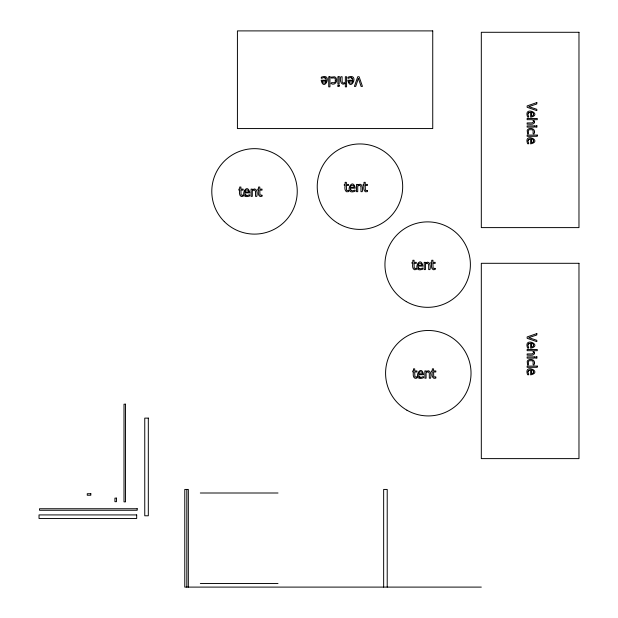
<?xml version="1.0" encoding="UTF-8"?>
<svg xmlns="http://www.w3.org/2000/svg" width="618" height="618" viewBox="0 0 618 618"><rect width="100%" height="100%" fill="white"/><g stroke="black" fill="none" stroke-linecap="round" stroke-linejoin="round"><path stroke-width="0.93" d="M528.212 113.596C527 114.963 530.468 117.783 527.594 117.088C523.122 104.975 543.299 114.438 530.653 117.227L530.653 112.198L529.085 112.553L528.212 113.596A2.016 2.016 0 0 1 529.085 112.553M528.212 140.232C527 141.599 530.468 144.427 527.594 143.731C523.122 131.619 543.299 141.082 530.653 143.87L530.653 138.841L529.085 139.197L528.212 140.232A2.016 2.016 0 0 1 529.085 139.197M528.212 344.605C527 345.972 530.468 348.791 527.594 348.096C523.122 335.983 543.299 345.447 530.653 348.235L530.653 343.206L529.085 343.562L528.212 344.605A2.016 2.016 0 0 1 529.085 343.562M528.212 371.24C527 372.608 530.468 375.435 527.594 374.74C523.122 362.627 543.299 372.09 530.653 374.879L530.653 369.85L529.085 370.205L528.212 371.24A2.016 2.016 0 0 1 529.085 370.205M200.325 493.002L278.007 493.002M200.325 583.539L278.007 583.539M481.314 587.1L184.774 587.1L184.774 489.441L188.335 489.441L188.335 587.1M351.433 77.798C350.066 76.586 347.246 80.054 347.942 77.18C360.055 72.708 350.584 92.878 347.803 80.24L352.832 80.24L352.469 78.671L351.433 77.798A2.016 2.016 0 0 1 352.476 78.671M324.798 77.798C323.423 76.586 320.603 80.054 321.298 77.18C333.411 72.708 323.948 92.878 321.159 80.24L326.188 80.24L325.833 78.671L324.798 77.798A2.016 2.016 0 0 1 325.833 78.671M351.642 190.607C353.009 191.827 355.829 188.359 355.141 191.232C343.021 195.697 352.492 175.527 355.273 188.173L350.244 188.173L350.607 189.734L351.642 190.607A2.016 2.016 0 0 1 350.607 189.734M246.203 195.311C247.571 196.532 250.39 193.063 249.695 195.937C237.582 200.402 247.046 180.232 249.834 192.878L244.805 192.878L245.161 194.438L246.203 195.311A2.016 2.016 0 0 1 245.161 194.438M419.352 268.536C420.719 269.757 423.539 266.288 422.843 269.162C410.731 273.627 420.201 253.457 422.982 266.103L417.953 266.103L418.316 267.664L419.352 268.536A2.016 2.016 0 0 1 418.309 267.664M419.993 377.142C421.36 378.363 424.18 374.887 423.485 377.768C411.372 382.233 420.835 362.063 423.624 374.709L418.595 374.709L418.958 376.269L419.993 377.142A2.016 2.016 0 0 1 418.95 376.269M387.216 587.1L387.216 489.441L383.654 489.441L383.654 587.1M186.806 489.441L186.806 587.1M335.342 80.355C336.184 84.867 330.437 81.082 331.078 83.6C334.632 85.925 338.216 81.282 336.068 78.03A2.812 2.812 0 0 0 334.593 76.802L331.078 77.142C330.197 79.83 336.122 75.481 335.342 80.355M534.578 131.804L534.014 133.952C531.472 134.693 535.312 128.83 530.769 129.687C525.895 128.907 530.244 134.832 527.556 133.952L527.216 130.437A2.812 2.812 0 0 1 528.444 128.961C530.738 127.617 534.717 128.698 534.578 131.804M534.578 362.812L534.014 364.96C531.472 365.717 535.312 359.823 530.769 360.696C525.895 359.915 530.244 365.841 527.556 364.96L527.216 361.445A2.812 2.812 0 0 1 528.444 359.97C530.738 358.625 534.717 359.707 534.578 362.812M533.604 114.245L533.04 115.62L531.588 116.037L531.588 112.198L533.033 112.793L533.604 114.245M533.604 140.889L533.04 142.264L531.588 142.681L531.588 138.841L533.033 139.436L533.604 140.889M533.604 345.253L533.04 346.628L531.588 347.046L531.588 343.206L533.033 343.801L533.604 345.253M533.604 371.897L533.04 373.272L531.588 373.689L531.588 369.85L533.033 370.445L533.604 371.897M534.609 121.885C534.377 125.454 529.224 123.832 527.146 124.164L527.146 122.943L532.214 122.897L533.411 121.978A2.086 2.086 0 0 0 533.203 120.626L532.569 119.683L527.146 119.683L527.146 118.463L537.258 118.463L537.258 119.683L533.604 119.683L534.609 121.885M534.609 352.893C534.377 356.462 529.224 354.84 527.146 355.172L527.146 353.952L532.214 353.905L533.411 352.986A2.086 2.086 0 0 0 533.203 351.634L532.569 350.692L527.146 350.692L527.146 349.471L537.258 349.471L537.258 350.692L533.604 350.692L534.609 352.893M244.991 191.132L244.805 191.943L248.645 191.943C249 189.711 245.678 189.201 244.991 191.132M326.188 81.174C326.319 83.724 321.986 83.893 322.349 81.174L326.188 81.174M352.832 81.174C352.963 83.724 348.629 83.893 348.992 81.174L352.832 81.174M350.429 186.427L350.244 187.239L354.083 187.239C354.438 185.006 351.124 184.496 350.429 186.427M418.139 264.357L417.953 265.168L421.793 265.168C422.148 262.936 418.834 262.426 418.139 264.357M418.78 372.963L418.595 373.766L422.434 373.766C422.789 371.542 419.475 371.032 418.78 372.963M358.394 78.378L355.713 86.412L354.4 86.412L357.729 76.732L359.12 76.732L362.442 86.412L361.066 86.412L358.394 78.378M345.346 83.183C341.345 86.837 339.29 79.637 340.866 76.732L342.086 76.732L342.133 81.8L343.052 82.997A2.086 2.086 0 0 0 344.404 82.789L345.346 82.155L345.346 76.732L346.567 76.732L346.567 86.844L345.346 86.844L345.346 83.183M252.832 189.494L252.291 189.927L252.291 189.123L251.07 189.123L251.07 196.377L252.291 196.377L252.291 190.962L253.233 190.329A2.086 2.086 0 0 1 254.585 190.12L255.504 191.317L255.551 196.377L256.771 196.377C257.737 193.936 257.018 186.86 252.832 189.494M358.27 184.79L357.729 185.222L357.729 184.419L356.509 184.419L356.509 191.673L357.729 191.673L357.729 186.257L358.679 185.624A2.086 2.086 0 0 1 360.024 185.415L360.943 186.613L360.989 191.673L362.21 191.673C363.183 189.232 362.457 182.155 358.27 184.79M425.98 262.72L425.439 263.152L425.439 262.349L424.218 262.349L424.218 269.602L425.439 269.602L425.439 264.187L426.381 263.554A2.086 2.086 0 0 1 427.733 263.345L428.653 264.543L428.699 269.602L429.919 269.602C430.885 267.161 430.167 260.085 425.98 262.72M426.621 371.325L426.08 371.758L426.08 370.947L424.86 370.947L424.86 378.208L426.08 378.208L426.08 372.785L427.023 372.152A2.086 2.086 0 0 1 428.374 371.943L429.294 373.141L429.34 378.208L430.561 378.208C431.526 375.759 430.808 368.691 426.621 371.325M243.09 195.218L241.082 194.994L240.912 190.135L243.16 190.135L243.16 189.123L240.912 189.123L240.912 187.038L239.691 187.038L239.691 189.123L238.865 189.123L238.865 190.135L239.691 190.135C239.004 192.538 239.328 197.86 243.16 196.315L243.09 195.218M261.962 195.218L259.954 194.994L259.784 190.135L262.032 190.135L262.032 189.123L259.784 189.123L259.784 187.038L258.563 187.038L258.563 189.123L257.737 189.123L257.737 190.135L258.563 190.135C257.876 192.538 258.193 197.86 262.032 196.315L261.962 195.218M348.529 190.514L346.528 190.29L346.358 185.431L348.606 185.431L348.606 184.419L346.358 184.419L346.358 182.333L345.138 182.333L345.138 184.419L344.311 184.419L344.311 185.431L345.138 185.431C344.442 187.833 344.767 193.156 348.606 191.611L348.529 190.514M367.401 190.514L365.392 190.29L365.23 185.431L367.478 185.431L367.478 184.419L365.23 184.419L365.23 182.333L364.01 182.333L364.01 184.419L363.183 184.419L363.183 185.431L364.01 185.431C363.314 187.833 363.639 193.156 367.478 191.611L367.401 190.514M416.238 268.444L414.23 268.22L414.06 263.361L416.308 263.361L416.308 262.349L414.06 262.349L414.06 260.263L412.839 260.263L412.839 262.349L412.021 262.349L412.021 263.361L412.839 263.361C412.152 265.763 412.476 271.086 416.308 269.541L416.308 268.444M435.111 268.444L433.102 268.22L432.932 263.361L435.18 263.361L435.18 262.349L432.932 262.349L432.932 260.263L431.712 260.263L431.712 262.349L430.885 262.349L430.885 263.361L431.712 263.361C431.024 265.763 431.349 271.086 435.18 269.541L435.111 268.444M416.88 377.042L414.871 376.825L414.701 371.966L416.949 371.966L416.949 370.947L414.701 370.947L414.701 368.869L413.481 368.869L413.481 370.947L412.662 370.947L412.662 371.966L413.481 371.966C412.793 374.369 413.118 379.684 416.949 378.139L416.88 377.042M435.752 377.042L433.743 376.825L433.573 371.966L435.821 371.966L435.821 370.947L433.573 370.947L433.573 368.869L432.353 368.869L432.353 370.947L431.526 370.947L431.526 371.966L432.353 371.966C431.665 374.369 431.99 379.684 435.821 378.139L435.821 377.042M536.826 102.58L527.146 105.91L527.146 107.3L536.826 110.63L536.826 109.316L528.792 106.636L536.826 103.963L536.826 102.58M536.826 333.596L527.146 336.918L527.146 338.309L536.826 341.638L536.826 340.325L528.792 337.644L536.826 334.971L536.826 333.596M432.739 30.9L237.42 30.9L237.42 128.559L432.739 128.559L432.739 30.9M578.973 32.29L481.314 32.29L481.314 227.609L578.973 227.609L578.973 32.29M329.942 76.732L328.722 76.732L328.722 86.844L329.942 86.844L329.942 76.732M339.12 76.732L337.899 76.732L337.899 83.994L339.12 83.994L339.12 76.732M339.205 85.207L337.814 85.207L337.814 86.474L339.205 86.474L339.205 85.207M536.887 125.817L535.621 125.817L535.621 127.208L536.887 127.208L536.887 125.817M534.408 125.902L527.146 125.902L527.146 127.13L534.408 127.13L534.408 125.902M537.258 135.087L527.146 135.087L527.146 136.308L537.258 136.308L537.258 135.087M578.973 263.299L481.314 263.299L481.314 458.618L578.973 458.618L578.973 263.299M534.408 356.91L527.146 356.91L527.146 358.139L534.408 358.139L534.408 356.91M536.887 356.833L535.621 356.833L535.621 358.224L536.887 358.224L536.887 356.833M537.258 366.095L527.146 366.095L527.146 367.316L537.258 367.316L537.258 366.095M125.531 404.195L124.009 404.195L124.009 501.855L125.531 501.855L125.531 404.195M148.32 418.123L144.759 418.123L144.759 515.783L148.32 515.783L148.32 418.123M90.823 493.72L87.262 493.72L87.262 495.242L90.823 495.242L90.823 493.72M116.462 498.123L114.933 498.123L114.933 501.685L116.462 501.685L116.462 498.123M137.188 508.738L39.529 508.738L39.529 510.267L137.188 510.267L137.188 508.738M136.686 514.918L39.027 514.918L39.027 518.479L136.686 518.479L136.686 514.918M338.594 223.677A42.727 42.727 0 0 0 402.689 186.675A42.727 42.727 0 0 0 338.594 149.672A42.727 42.727 0 0 0 338.594 223.677M224.303 221.592A42.727 42.727 0 0 0 295.79 202.441A42.727 42.727 0 0 0 243.461 150.112A42.727 42.727 0 0 0 224.303 221.592M406.304 301.607A42.727 42.727 0 0 0 470.391 264.604A42.727 42.727 0 0 0 406.304 227.602A42.727 42.727 0 0 0 406.304 301.607M406.945 410.213A42.727 42.727 0 0 0 471.032 373.21A42.727 42.727 0 0 0 406.945 336.207A42.727 42.727 0 0 0 406.945 410.213"/></g></svg>
